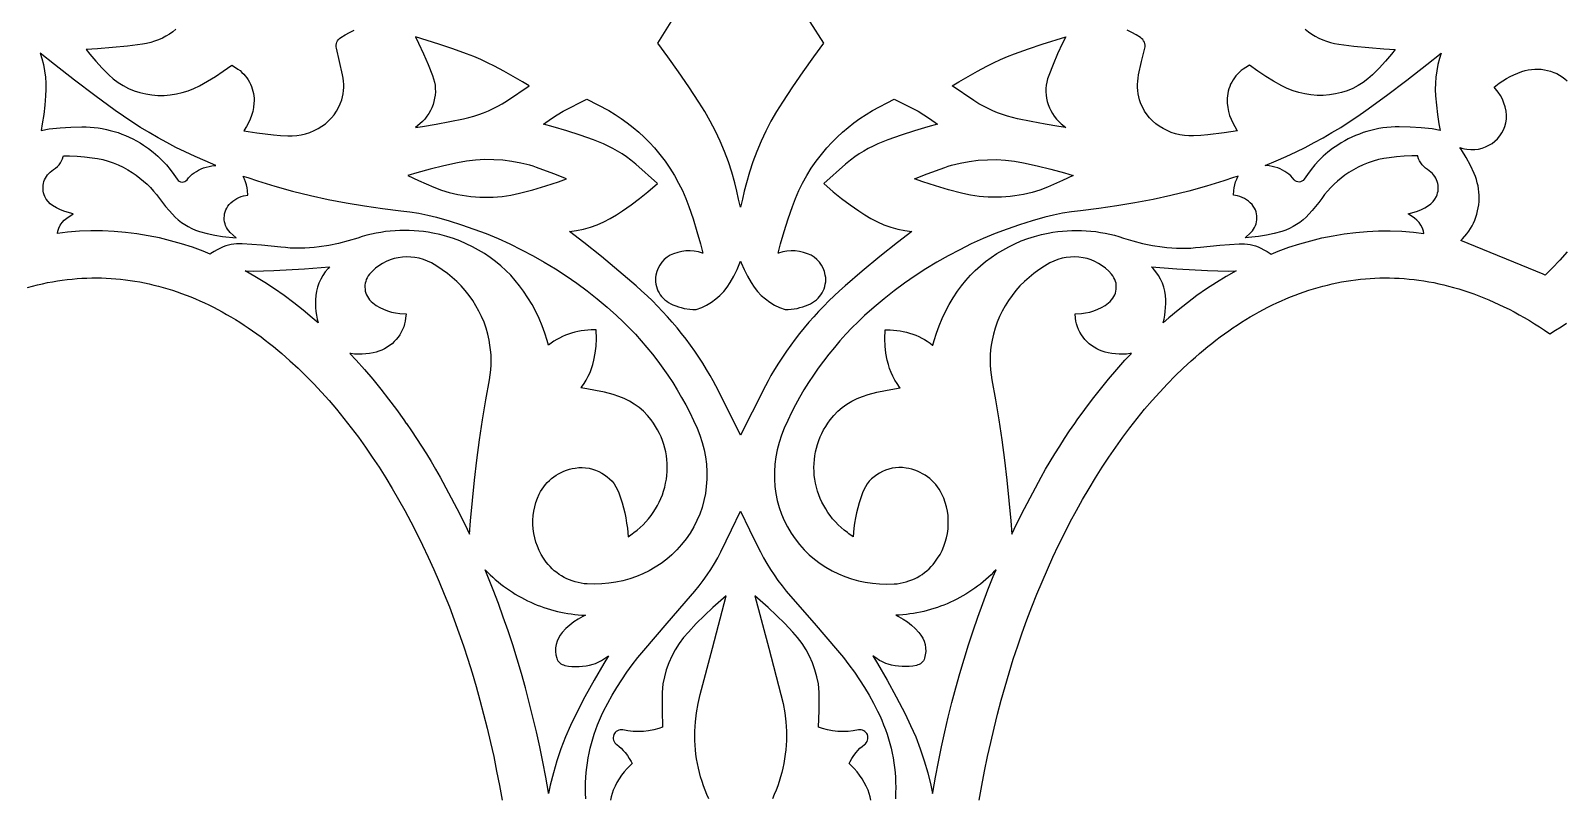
# Model space of a CAD drawing. Extents: x 3770 to 4770, y -395 to 1605.
# Drawn here: x 4194.3 to 4357.4, y 389.2 to 470.7 of the extents above; entities that cross this region are included whole.
import ezdxf

# ---------------------------------------------------------------- set-up
doc = ezdxf.new("R2010")
doc.units = 0
doc.layers.add('LAYER_1', color=18, linetype='CONTINUOUS')
doc.layers.add('LAYER_2', color=5, linetype='CONTINUOUS')

msp = doc.modelspace()

# ---------------------------------------------------------------- linework, layer by layer
at = {"layer": 'LAYER_1'}
for points in [[(4277.14, 471.58), (4278.59, 469.33), (4277.52, 467.87), (4276.4, 466.29), (4275.3, 464.69), (4274.22, 463.07), (4273.59, 462.06), (4273, 461.03), (4272.46, 459.98), (4271.95, 458.92), (4271.5, 457.83), (4271.08, 456.73), (4270.71, 455.61), (4270.39, 454.48), (4270.17, 453.62), (4269.98, 452.76), (4269.78, 451.89), (4269.78, 451.89), (4269.78, 451.89), (4269.57, 452.76), (4269.38, 453.62), (4269.17, 454.48), (4268.84, 455.61), (4268.48, 456.73), (4268.06, 457.83), (4267.6, 458.92), (4267.1, 459.98), (4266.55, 461.03), (4265.97, 462.06), (4265.34, 463.07), (4264.26, 464.69), (4263.16, 466.29), (4262.03, 467.87), (4260.97, 469.33), (4262.41, 471.58)], [(4209.77, 470.82), (4209.43, 470.55), (4209.08, 470.3), (4208.7, 470.08), (4208.32, 469.87), (4207.92, 469.7), (4207.5, 469.54), (4207.08, 469.41), (4206.64, 469.31), (4206.2, 469.23), (4204.61, 469.02), (4203.02, 468.86), (4201.43, 468.73), (4200.22, 468.66), (4200.6, 468.17), (4201.25, 467.41), (4201.92, 466.67), (4202.63, 465.96), (4203.11, 465.54), (4203.61, 465.15), (4204.15, 464.82), (4204.72, 464.52), (4205.31, 464.28), (4205.92, 464.08), (4206.55, 463.93), (4207.19, 463.83), (4207.85, 463.78), (4208.51, 463.78), (4209.16, 463.83), (4209.81, 463.93), (4210.44, 464.08), (4211.07, 464.27), (4211.67, 464.51), (4212.26, 464.8), (4213.13, 465.28), (4213.97, 465.79), (4214.79, 466.34), (4215.7, 466.99), (4216.09, 466.76), (4216.36, 466.58), (4216.58, 466.41), (4216.78, 466.23), (4216.97, 466.04), (4217.14, 465.85), (4217.3, 465.64), (4217.45, 465.42), (4217.58, 465.2), (4217.69, 464.97), (4217.8, 464.73), (4217.88, 464.49), (4217.95, 464.24), (4218.01, 463.99), (4218.05, 463.73), (4218.07, 463.47), (4218.07, 463.21), (4218.06, 462.94), (4218.01, 462.51), (4217.92, 462.08), (4217.8, 461.66), (4217.66, 461.25), (4217.48, 460.85), (4217.27, 460.46), (4217.03, 460.09), (4216.97, 460.01), (4218.37, 459.81), (4220.12, 459.6), (4220.88, 459.52), (4221.64, 459.48), (4222.13, 459.48), (4222.61, 459.52), (4223.09, 459.6), (4223.55, 459.71), (4224.01, 459.85), (4224.45, 460.04), (4224.87, 460.25), (4225.28, 460.5), (4225.65, 460.77), (4225.99, 461.07), (4226.3, 461.39), (4226.58, 461.73), (4226.83, 462.1), (4227.05, 462.48), (4227.23, 462.88), (4227.38, 463.3), (4227.46, 463.63), (4227.53, 463.96), (4227.57, 464.29), (4227.6, 464.62), (4227.6, 464.95), (4227.58, 465.29), (4227.54, 465.62), (4227.48, 465.95), (4227.16, 467.37), (4226.82, 468.8), (4226.79, 468.95), (4226.79, 469.12), (4226.82, 469.28), (4226.87, 469.43), (4226.94, 469.58), (4227.04, 469.71), (4227.15, 469.83), (4227.29, 469.93), (4227.75, 470.21), (4228.21, 470.47), (4228.69, 470.72)], [(4329.79, 470.82), (4330.13, 470.55), (4330.48, 470.3), (4330.85, 470.08), (4331.24, 469.87), (4331.64, 469.7), (4332.05, 469.54), (4332.48, 469.41), (4332.91, 469.31), (4333.36, 469.23), (4334.94, 469.02), (4336.53, 468.86), (4338.13, 468.73), (4339.34, 468.66), (4338.96, 468.17), (4338.31, 467.41), (4337.63, 466.67), (4336.93, 465.96), (4336.45, 465.54), (4335.94, 465.15), (4335.4, 464.82), (4334.84, 464.52), (4334.25, 464.28), (4333.64, 464.08), (4333.01, 463.93), (4332.36, 463.83), (4331.71, 463.78), (4331.05, 463.78), (4330.39, 463.83), (4329.75, 463.93), (4329.11, 464.08), (4328.49, 464.27), (4327.88, 464.51), (4327.29, 464.8), (4326.43, 465.28), (4325.59, 465.79), (4324.76, 466.34), (4323.85, 466.99), (4323.47, 466.76), (4323.19, 466.58), (4322.98, 466.41), (4322.78, 466.23), (4322.59, 466.04), (4322.42, 465.85), (4322.26, 465.64), (4322.11, 465.42), (4321.98, 465.2), (4321.86, 464.97), (4321.76, 464.73), (4321.67, 464.49), (4321.6, 464.24), (4321.55, 463.99), (4321.51, 463.73), (4321.49, 463.47), (4321.48, 463.21), (4321.5, 462.94), (4321.55, 462.51), (4321.63, 462.08), (4321.75, 461.66), (4321.9, 461.25), (4322.08, 460.85), (4322.29, 460.46), (4322.53, 460.09), (4322.59, 460.01), (4321.18, 459.81), (4319.44, 459.6), (4318.68, 459.52), (4317.91, 459.48), (4317.43, 459.48), (4316.95, 459.52), (4316.47, 459.6), (4316.01, 459.71), (4315.55, 459.85), (4315.11, 460.04), (4314.68, 460.25), (4314.27, 460.5), (4313.91, 460.77), (4313.57, 461.07), (4313.25, 461.39), (4312.97, 461.73), (4312.72, 462.1), (4312.51, 462.48), (4312.33, 462.88), (4312.18, 463.3), (4312.09, 463.63), (4312.03, 463.96), (4311.98, 464.29), (4311.96, 464.62), (4311.96, 464.95), (4311.98, 465.29), (4312.02, 465.62), (4312.08, 465.95), (4312.4, 467.37), (4312.74, 468.8), (4312.77, 468.95), (4312.77, 469.12), (4312.74, 469.28), (4312.69, 469.43), (4312.61, 469.58), (4312.52, 469.71), (4312.4, 469.83), (4312.27, 469.93), (4311.81, 470.21), (4311.34, 470.47), (4310.87, 470.72)], [(4357.63, 447.15), (4356.84, 446.28), (4356.02, 445.43), (4355.27, 444.69), (4355.06, 444.78), (4346.31, 448.35), (4346.49, 448.55), (4346.96, 449.07), (4347.17, 449.34), (4347.36, 449.62), (4347.53, 449.91), (4347.68, 450.21), (4347.81, 450.52), (4347.93, 450.84), (4348.03, 451.17), (4348.11, 451.5), (4348.18, 451.83), (4348.23, 452.16), (4348.26, 452.5), (4348.27, 452.83), (4348.26, 453.17), (4348.24, 453.5), (4348.2, 453.84), (4348.15, 454.17), (4348.07, 454.5), (4347.98, 454.83), (4347.87, 455.15), (4347.74, 455.47), (4347.34, 456.34), (4346.89, 457.19), (4346.39, 458.01), (4346.23, 458.25), (4346.44, 458.18), (4346.7, 458.1), (4346.96, 458.05), (4347.38, 458.02), (4347.8, 458.03), (4348.2, 458.08), (4348.59, 458.18), (4348.96, 458.31), (4349.31, 458.48), (4349.64, 458.68), (4349.95, 458.92), (4350.23, 459.18), (4350.47, 459.48), (4350.69, 459.79), (4350.87, 460.13), (4351.01, 460.49), (4351.11, 460.87), (4351.16, 461.27), (4351.17, 461.67), (4351.13, 462.11), (4351.04, 462.55), (4350.91, 462.97), (4350.75, 463.37), (4350.54, 463.76), (4350.29, 464.13), (4350.01, 464.48), (4349.85, 464.64), (4350.04, 464.8), (4350.4, 465.07), (4350.77, 465.32), (4351.16, 465.56), (4351.55, 465.78), (4351.96, 465.98), (4352.38, 466.15), (4352.81, 466.31), (4353.15, 466.41), (4353.49, 466.49), (4353.84, 466.54), (4354.18, 466.57), (4354.53, 466.57), (4354.87, 466.55), (4355.21, 466.5), (4355.55, 466.43), (4355.87, 466.34), (4356.19, 466.23), (4356.51, 466.09), (4356.81, 465.93), (4357.1, 465.75), (4357.37, 465.55), (4357.63, 465.33)], [(4253.33, 389.03), (4253.31, 389.64), (4253.3, 390.26), (4253.31, 390.78), (4253.33, 391.3), (4253.37, 391.83), (4253.42, 392.35), (4253.49, 392.86), (4253.58, 393.38), (4253.68, 393.89), (4253.79, 394.4), (4253.92, 394.91), (4254.06, 395.41), (4254.22, 395.91), (4254.39, 396.41), (4254.57, 396.9), (4254.77, 397.39), (4254.99, 397.87), (4255.22, 398.34), (4255.66, 399.2), (4256.13, 400.05), (4256.62, 400.87), (4257.14, 401.69), (4257.69, 402.49), (4258.26, 403.27), (4258.86, 404.04), (4259.48, 404.79), (4261.96, 407.68), (4264.47, 410.56), (4264.93, 411.1), (4265.38, 411.66), (4265.81, 412.23), (4266.22, 412.82), (4266.62, 413.41), (4266.99, 414.02), (4267.34, 414.63), (4267.68, 415.26), (4268.26, 416.43), (4268.82, 417.6), (4269.78, 419.58), (4269.78, 419.58), (4269.78, 419.58), (4270.73, 417.6), (4271.29, 416.43), (4271.88, 415.26), (4272.21, 414.63), (4272.57, 414.02), (4272.94, 413.41), (4273.33, 412.82), (4273.75, 412.23), (4274.18, 411.66), (4274.62, 411.1), (4275.09, 410.56), (4277.59, 407.68), (4280.08, 404.79), (4280.7, 404.04), (4281.29, 403.27), (4281.87, 402.49), (4282.41, 401.69), (4282.93, 400.87), (4283.43, 400.05), (4283.9, 399.2), (4284.34, 398.34), (4284.57, 397.87), (4284.78, 397.39), (4284.98, 396.9), (4285.17, 396.41), (4285.34, 395.91), (4285.5, 395.41), (4285.64, 394.91), (4285.77, 394.4), (4285.88, 393.89), (4285.98, 393.38), (4286.06, 392.86), (4286.13, 392.35), (4286.19, 391.83), (4286.23, 391.3), (4286.25, 390.78), (4286.26, 390.26), (4286.25, 389.64), (4286.23, 389.03)], [(4266.41, 389.03), (4266.2, 389.49), (4266.01, 389.95), (4265.84, 390.41), (4265.68, 390.88), (4265.53, 391.35), (4265.4, 391.83), (4265.29, 392.3), (4265.19, 392.79), (4265.1, 393.27), (4265.03, 393.76), (4264.98, 394.25), (4264.94, 394.74), (4264.92, 395.23), (4264.91, 395.73), (4264.92, 396.22), (4264.98, 397.2), (4265.09, 398.18), (4265.26, 399.15), (4265.48, 400.11), (4266.78, 405.04), (4268.26, 410.61), (4266.84, 409.36), (4265.94, 408.51), (4265.07, 407.65), (4264.23, 406.75), (4263.71, 406.16), (4263.25, 405.52), (4262.83, 404.87), (4262.46, 404.18), (4262.15, 403.47), (4261.88, 402.75), (4261.68, 402), (4261.52, 401.24), (4261.46, 400.79), (4261.44, 400.33), (4261.45, 398.4), (4261.48, 396.63), (4261.09, 396.5), (4260.55, 396.36), (4260, 396.26), (4259.45, 396.2), (4258.9, 396.18), (4258.35, 396.2), (4257.8, 396.25), (4257.25, 396.35), (4257.11, 396.36), (4256.97, 396.36), (4256.82, 396.32), (4256.69, 396.27), (4256.57, 396.19), (4256.46, 396.09), (4256.37, 395.98), (4256.3, 395.85), (4256.26, 395.7), (4256.24, 395.55), (4256.25, 395.4), (4256.28, 395.26), (4256.34, 395.12), (4256.42, 394.99), (4256.51, 394.88), (4256.62, 394.79), (4256.87, 394.6), (4257.1, 394.4), (4257.31, 394.18), (4257.51, 393.96), (4257.74, 393.64), (4257.95, 393.32), (4258.14, 392.99), (4258.25, 392.77), (4258.03, 392.57), (4257.71, 392.24), (4257.41, 391.9), (4257.13, 391.54), (4256.87, 391.16), (4256.64, 390.77), (4256.43, 390.37), (4256.24, 389.96), (4256.11, 389.61), (4256.01, 389.25), (4255.94, 388.89)], [(4283.61, 388.89), (4283.54, 389.25), (4283.44, 389.61), (4283.32, 389.96), (4283.13, 390.37), (4282.92, 390.77), (4282.68, 391.16), (4282.43, 391.54), (4282.15, 391.9), (4281.85, 392.24), (4281.53, 392.57), (4281.31, 392.77), (4281.41, 392.99), (4281.61, 393.32), (4281.82, 393.64), (4282.05, 393.96), (4282.25, 394.18), (4282.46, 394.4), (4282.68, 394.6), (4282.93, 394.79), (4283.04, 394.88), (4283.14, 394.99), (4283.22, 395.12), (4283.27, 395.26), (4283.31, 395.4), (4283.31, 395.55), (4283.3, 395.7), (4283.25, 395.85), (4283.19, 395.98), (4283.1, 396.09), (4282.99, 396.19), (4282.87, 396.27), (4282.73, 396.32), (4282.59, 396.36), (4282.44, 396.36), (4282.31, 396.35), (4281.75, 396.25), (4281.21, 396.2), (4280.66, 396.18), (4280.11, 396.2), (4279.55, 396.26), (4279.01, 396.36), (4278.47, 396.5), (4278.07, 396.63), (4278.11, 398.4), (4278.11, 400.33), (4278.09, 400.79), (4278.04, 401.24), (4277.88, 402), (4277.67, 402.75), (4277.41, 403.47), (4277.09, 404.18), (4276.73, 404.87), (4276.31, 405.52), (4275.84, 406.16), (4275.33, 406.75), (4274.48, 407.65), (4273.61, 408.51), (4272.71, 409.36), (4271.29, 410.61), (4272.78, 405.04), (4274.07, 400.11), (4274.3, 399.15), (4274.47, 398.18), (4274.58, 397.2), (4274.64, 396.22), (4274.65, 395.73), (4274.64, 395.23), (4274.62, 394.74), (4274.58, 394.25), (4274.52, 393.76), (4274.46, 393.27), (4274.37, 392.79), (4274.27, 392.3), (4274.16, 391.83), (4274.03, 391.35), (4273.88, 390.88), (4273.72, 390.41), (4273.54, 389.95), (4273.35, 389.49), (4273.15, 389.03)]]:
    msp.add_lwpolyline(points, dxfattribs=at)
for points in [[(4237.09, 462.8), (4236.96, 462.47), (4236.81, 462.16), (4236.64, 461.85), (4236.44, 461.56), (4236.22, 461.27), (4235.97, 461.01), (4235.7, 460.76), (4235.23, 460.38), (4235.96, 460.48), (4237.43, 460.72), (4238.89, 460.99), (4240.34, 461.3), (4240.89, 461.43), (4241.42, 461.58), (4241.94, 461.75), (4242.46, 461.94), (4242.97, 462.15), (4243.47, 462.38), (4243.96, 462.63), (4244.44, 462.89), (4245.01, 463.25), (4247.3, 464.79), (4246.59, 465.22), (4245.61, 465.8), (4244.62, 466.35), (4243.61, 466.89), (4242.89, 467.24), (4242.16, 467.58), (4241.41, 467.9), (4240.66, 468.19), (4239.2, 468.72), (4237.72, 469.21), (4235.21, 470.02), (4235.56, 469.33), (4236.08, 468.2), (4236.58, 467.05), (4237.04, 465.89), (4237.15, 465.55), (4237.24, 465.2), (4237.3, 464.85), (4237.33, 464.51), (4237.34, 464.16), (4237.31, 463.81), (4237.26, 463.47), (4237.19, 463.13)], [(4302.47, 462.8), (4302.59, 462.47), (4302.74, 462.16), (4302.92, 461.85), (4303.12, 461.56), (4303.34, 461.27), (4303.59, 461.01), (4303.86, 460.76), (4304.33, 460.38), (4303.6, 460.48), (4302.13, 460.72), (4300.67, 460.99), (4299.21, 461.3), (4298.67, 461.43), (4298.14, 461.58), (4297.61, 461.75), (4297.09, 461.94), (4296.58, 462.15), (4296.08, 462.38), (4295.59, 462.63), (4295.11, 462.89), (4294.55, 463.25), (4292.26, 464.79), (4292.97, 465.22), (4293.95, 465.8), (4294.94, 466.35), (4295.95, 466.89), (4296.67, 467.24), (4297.4, 467.58), (4298.14, 467.9), (4298.9, 468.19), (4300.36, 468.72), (4301.83, 469.21), (4304.34, 470.02), (4304, 469.33), (4303.47, 468.2), (4302.98, 467.05), (4302.52, 465.89), (4302.4, 465.55), (4302.32, 465.2), (4302.26, 464.85), (4302.23, 464.51), (4302.22, 464.16), (4302.24, 463.81), (4302.29, 463.47), (4302.37, 463.13)], [(4196.86, 467.05), (4195.33, 468.27), (4195.51, 467.69), (4195.68, 467.05), (4195.8, 466.39), (4195.89, 465.73), (4195.94, 465.07), (4195.94, 464.4), (4195.91, 463.74), (4195.82, 462.74), (4195.71, 461.75), (4195.56, 460.76), (4195.43, 460.06), (4196.3, 460.21), (4197.45, 460.34), (4198.61, 460.42), (4199.78, 460.45), (4200.21, 460.44), (4200.65, 460.42), (4201.08, 460.38), (4201.51, 460.32), (4201.94, 460.25), (4202.37, 460.17), (4202.79, 460.06), (4203.2, 459.95), (4203.61, 459.82), (4204.02, 459.67), (4204.42, 459.51), (4204.81, 459.34), (4205.2, 459.15), (4205.58, 458.95), (4205.95, 458.73), (4206.32, 458.5), (4206.85, 458.13), (4207.36, 457.73), (4207.85, 457.31), (4208.31, 456.86), (4208.75, 456.39), (4209.16, 455.9), (4209.54, 455.39), (4209.89, 454.87), (4210, 454.74), (4210.12, 454.65), (4210.26, 454.59), (4210.41, 454.57), (4210.56, 454.58), (4210.7, 454.62), (4210.83, 454.7), (4210.95, 454.82), (4211.11, 455.02), (4211.3, 455.22), (4211.5, 455.4), (4211.72, 455.56), (4211.94, 455.71), (4212.18, 455.85), (4212.43, 455.97), (4212.69, 456.07), (4212.98, 456.16), (4213.28, 456.23), (4213.59, 456.29), (4213.89, 456.32), (4214.01, 456.33), (4212.87, 456.82), (4211.81, 457.29), (4210.75, 457.79), (4209.77, 458.26), (4208.81, 458.76), (4207.86, 459.28), (4206.92, 459.82), (4206, 460.38), (4205.09, 460.96), (4204.19, 461.56), (4203.31, 462.18), (4201.14, 463.77), (4198.99, 465.39)], [(4342.7, 467.05), (4344.23, 468.27), (4344.04, 467.69), (4343.88, 467.05), (4343.76, 466.39), (4343.67, 465.73), (4343.62, 465.07), (4343.61, 464.4), (4343.64, 463.74), (4343.73, 462.74), (4343.85, 461.75), (4344, 460.76), (4344.12, 460.06), (4343.26, 460.21), (4342.11, 460.34), (4340.94, 460.42), (4339.78, 460.45), (4339.34, 460.44), (4338.91, 460.42), (4338.47, 460.38), (4338.04, 460.32), (4337.61, 460.25), (4337.19, 460.17), (4336.77, 460.06), (4336.35, 459.95), (4335.94, 459.82), (4335.54, 459.67), (4335.14, 459.51), (4334.74, 459.34), (4334.36, 459.15), (4333.98, 458.95), (4333.6, 458.73), (4333.24, 458.5), (4332.7, 458.13), (4332.19, 457.73), (4331.71, 457.31), (4331.24, 456.86), (4330.81, 456.39), (4330.4, 455.9), (4330.01, 455.39), (4329.67, 454.87), (4329.56, 454.74), (4329.44, 454.65), (4329.3, 454.59), (4329.15, 454.57), (4329, 454.58), (4328.86, 454.62), (4328.73, 454.7), (4328.61, 454.82), (4328.44, 455.02), (4328.26, 455.22), (4328.06, 455.4), (4327.84, 455.56), (4327.61, 455.71), (4327.38, 455.85), (4327.13, 455.97), (4326.87, 456.07), (4326.57, 456.16), (4326.27, 456.23), (4325.97, 456.29), (4325.67, 456.32), (4325.54, 456.33), (4326.68, 456.82), (4327.75, 457.29), (4328.81, 457.79), (4329.78, 458.26), (4330.75, 458.76), (4331.7, 459.28), (4332.63, 459.82), (4333.56, 460.38), (4334.47, 460.96), (4335.36, 461.56), (4336.24, 462.18), (4338.42, 463.77), (4340.57, 465.39)], [(4269.78, 427.66), (4269.78, 427.66), (4268.56, 430.11), (4267.14, 432.92), (4266.86, 433.46), (4266.56, 434), (4266.17, 434.66), (4265.76, 435.32), (4265.33, 435.97), (4264.9, 436.61), (4264.45, 437.24), (4263.99, 437.86), (4263.51, 438.47), (4263.02, 439.07), (4262.52, 439.67), (4262.01, 440.25), (4261.49, 440.83), (4260.95, 441.39), (4260.4, 441.94), (4259.84, 442.49), (4259.26, 443.02), (4258.68, 443.54), (4256.85, 445.11), (4255, 446.65), (4253.11, 448.15), (4251.59, 449.31), (4252.32, 449.42), (4253.08, 449.58), (4253.82, 449.79), (4254.54, 450.04), (4255.25, 450.34), (4255.93, 450.69), (4256.59, 451.08), (4257.21, 451.51), (4258.14, 452.15), (4259.04, 452.84), (4259.93, 453.54), (4260.95, 454.43), (4258.63, 456.48), (4258.1, 456.91), (4257.64, 457.24), (4257.18, 457.56), (4256.7, 457.85), (4256.21, 458.13), (4255.71, 458.39), (4255.19, 458.63), (4254.67, 458.86), (4254.14, 459.06), (4252.73, 459.55), (4251.31, 460), (4249.87, 460.43), (4248.84, 460.71), (4249.69, 461.31), (4250.29, 461.72), (4250.91, 462.1), (4253.44, 463.39), (4255.77, 462.17), (4256.44, 461.76), (4257.1, 461.32), (4257.73, 460.86), (4258.35, 460.38), (4258.95, 459.87), (4259.53, 459.33), (4260.08, 458.78), (4260.61, 458.2), (4261.2, 457.5), (4261.75, 456.78), (4262.27, 456.03), (4262.75, 455.26), (4263.19, 454.47), (4263.59, 453.66), (4263.95, 452.83), (4264.27, 451.98), (4264.72, 450.66), (4265.14, 449.33), (4265.52, 447.99), (4265.78, 447.02), (4265.74, 447.03), (4265.3, 447.16), (4264.86, 447.23), (4264.42, 447.27), (4263.97, 447.26), (4263.53, 447.2), (4263.09, 447.1), (4262.66, 446.95), (4262.3, 446.79), (4261.97, 446.58), (4261.67, 446.33), (4261.41, 446.06), (4261.19, 445.75), (4261, 445.42), (4260.86, 445.06), (4260.77, 444.69), (4260.74, 444.44), (4260.73, 444.19), (4260.74, 443.95), (4260.77, 443.71), (4260.83, 443.47), (4260.9, 443.24), (4260.99, 443.02), (4261.11, 442.8), (4261.24, 442.6), (4261.38, 442.4), (4261.55, 442.22), (4261.73, 442.05), (4261.92, 441.9), (4262.13, 441.76), (4262.36, 441.63), (4262.59, 441.53), (4262.88, 441.41), (4263.17, 441.31), (4263.47, 441.23), (4263.78, 441.15), (4264.39, 441.06), (4264.71, 441.03), (4265.06, 441.02), (4265.64, 441.25), (4266.17, 441.5), (4266.68, 441.8), (4267.15, 442.15), (4267.58, 442.53), (4267.98, 442.95), (4268.34, 443.4), (4268.66, 443.88), (4269.05, 444.56), (4269.4, 445.27), (4269.71, 445.99), (4269.78, 446.18), (4269.78, 446.18), (4269.78, 446.18), (4269.85, 445.99), (4270.16, 445.27), (4270.5, 444.56), (4270.9, 443.88), (4271.21, 443.4), (4271.57, 442.95), (4271.97, 442.53), (4272.41, 442.15), (4272.88, 441.8), (4273.38, 441.5), (4273.92, 441.25), (4274.5, 441.02), (4274.85, 441.03), (4275.16, 441.06), (4275.78, 441.15), (4276.08, 441.23), (4276.38, 441.31), (4276.68, 441.41), (4276.97, 441.53), (4277.2, 441.63), (4277.42, 441.76), (4277.63, 441.9), (4277.83, 442.05), (4278.01, 442.22), (4278.17, 442.4), (4278.32, 442.6), (4278.45, 442.8), (4278.56, 443.02), (4278.66, 443.24), (4278.73, 443.47), (4278.78, 443.71), (4278.82, 443.95), (4278.83, 444.19), (4278.82, 444.44), (4278.78, 444.69), (4278.69, 445.06), (4278.55, 445.42), (4278.37, 445.75), (4278.15, 446.06), (4277.88, 446.33), (4277.59, 446.58), (4277.26, 446.79), (4276.9, 446.95), (4276.47, 447.1), (4276.03, 447.2), (4275.59, 447.26), (4275.14, 447.27), (4274.69, 447.23), (4274.25, 447.16), (4273.82, 447.03), (4273.78, 447.02), (4274.03, 447.99), (4274.42, 449.33), (4274.84, 450.66), (4275.28, 451.98), (4275.6, 452.83), (4275.97, 453.66), (4276.37, 454.47), (4276.81, 455.26), (4277.29, 456.03), (4277.8, 456.78), (4278.36, 457.5), (4278.95, 458.2), (4279.48, 458.78), (4280.03, 459.33), (4280.61, 459.87), (4281.21, 460.38), (4281.82, 460.86), (4282.46, 461.32), (4283.12, 461.76), (4283.79, 462.17), (4286.11, 463.39), (4288.64, 462.1), (4289.26, 461.72), (4289.86, 461.31), (4290.71, 460.71), (4289.68, 460.43), (4288.25, 460), (4286.83, 459.55), (4285.42, 459.06), (4284.89, 458.86), (4284.36, 458.63), (4283.85, 458.39), (4283.35, 458.13), (4282.86, 457.85), (4282.38, 457.56), (4281.91, 457.24), (4281.46, 456.91), (4280.93, 456.48), (4278.61, 454.43), (4279.63, 453.54), (4280.51, 452.84), (4281.42, 452.15), (4282.35, 451.51), (4282.97, 451.08), (4283.63, 450.69), (4284.31, 450.34), (4285.01, 450.04), (4285.74, 449.79), (4286.48, 449.58), (4287.23, 449.42), (4287.96, 449.31), (4286.44, 448.15), (4284.56, 446.65), (4282.7, 445.11), (4280.88, 443.54), (4280.29, 443.02), (4279.72, 442.49), (4279.16, 441.94), (4278.61, 441.39), (4278.07, 440.83), (4277.55, 440.25), (4277.03, 439.67), (4276.53, 439.07), (4276.04, 438.47), (4275.57, 437.86), (4275.11, 437.24), (4274.66, 436.61), (4274.22, 435.97), (4273.8, 435.32), (4273.39, 434.66), (4273, 434), (4272.7, 433.46), (4272.41, 432.92), (4271, 430.11), (4269.78, 427.66)], [(4213.39, 446.92), (4212.65, 447.22), (4211.51, 447.64), (4210.36, 448.01), (4209.19, 448.34), (4208.01, 448.63), (4206.82, 448.87), (4205.62, 449.07), (4204.41, 449.22), (4203.19, 449.32), (4201.96, 449.38), (4200.73, 449.38), (4199.5, 449.34), (4198.25, 449.24), (4197.16, 449.11), (4197.21, 449.35), (4197.32, 449.67), (4197.47, 449.98), (4197.66, 450.26), (4197.89, 450.52), (4198.16, 450.75), (4198.83, 451.2), (4197.94, 451.44), (4197.49, 451.61), (4197.07, 451.82), (4196.66, 452.07), (4196.41, 452.27), (4196.18, 452.49), (4195.99, 452.75), (4195.84, 453.03), (4195.76, 453.22), (4195.7, 453.42), (4195.66, 453.62), (4195.64, 453.83), (4195.64, 454.03), (4195.65, 454.23), (4195.69, 454.42), (4195.74, 454.62), (4195.81, 454.81), (4195.9, 454.99), (4196, 455.16), (4196.12, 455.33), (4196.26, 455.49), (4196.41, 455.63), (4196.58, 455.77), (4196.77, 455.9), (4196.98, 456.04), (4197.18, 456.21), (4197.35, 456.39), (4197.5, 456.6), (4197.62, 456.82), (4197.72, 457.05), (4197.79, 457.3), (4197.8, 457.36), (4198.44, 457.36), (4199.25, 457.32), (4200.05, 457.26), (4200.86, 457.16), (4201.43, 457.07), (4201.99, 456.95), (4202.55, 456.79), (4203.09, 456.61), (4203.62, 456.4), (4204.14, 456.15), (4204.64, 455.88), (4205.13, 455.58), (4205.54, 455.3), (4205.94, 454.99), (4206.33, 454.67), (4206.7, 454.34), (4207.05, 453.99), (4207.39, 453.62), (4207.71, 453.24), (4208.01, 452.84), (4208.33, 452.41), (4208.67, 451.98), (4209.03, 451.56), (4209.39, 451.15), (4209.69, 450.84), (4210.01, 450.56), (4210.35, 450.29), (4210.7, 450.05), (4211.07, 449.84), (4211.45, 449.64), (4211.85, 449.47), (4212.26, 449.32), (4213.07, 449.09), (4213.9, 448.91), (4214.73, 448.77), (4216.17, 448.63), (4215.54, 449.2), (4215.39, 449.37), (4215.26, 449.55), (4215.15, 449.74), (4215.05, 449.94), (4214.98, 450.14), (4214.93, 450.35), (4214.9, 450.56), (4214.89, 450.77), (4214.91, 450.99), (4214.94, 451.2), (4214.99, 451.41), (4215.07, 451.61), (4215.17, 451.81), (4215.29, 452), (4215.43, 452.19), (4215.61, 452.37), (4215.8, 452.54), (4216.01, 452.69), (4216.23, 452.82), (4216.46, 452.94), (4216.7, 453.03), (4216.95, 453.1), (4217.4, 453.18), (4217.37, 453.66), (4217.32, 453.97), (4217.26, 454.27), (4217.17, 454.58), (4217.06, 454.87), (4216.92, 455.15), (4216.89, 455.21), (4217.39, 455.04), (4218.42, 454.71), (4220.28, 454.14), (4222.16, 453.62), (4224.05, 453.15), (4225.95, 452.73), (4227.86, 452.35), (4229.79, 452.03), (4231.72, 451.75), (4233.66, 451.52), (4234.62, 451.4), (4235.57, 451.25), (4236.52, 451.06), (4237.45, 450.83), (4238.8, 450.45), (4240.12, 450.04), (4241.44, 449.58), (4242.73, 449.09), (4244.01, 448.56), (4245.26, 447.99), (4246.5, 447.38), (4247.72, 446.74), (4248.91, 446.07), (4250.09, 445.36), (4251.24, 444.61), (4252.36, 443.83), (4253.46, 443.02), (4254.54, 442.17), (4255.58, 441.29), (4256.6, 440.38), (4257.28, 439.73), (4257.95, 439.07), (4258.59, 438.4), (4259.22, 437.7), (4259.82, 437), (4260.41, 436.28), (4260.98, 435.55), (4261.52, 434.8), (4262.05, 434.04), (4262.56, 433.27), (4263.04, 432.49), (4263.51, 431.69), (4263.95, 430.88), (4264.37, 430.07), (4264.78, 429.24), (4265.15, 428.4), (4265.45, 427.66), (4265.7, 426.9), (4265.89, 426.13), (4266.04, 425.36), (4266.14, 424.58), (4266.19, 423.79), (4266.18, 423), (4266.13, 422.21), (4266.03, 421.46), (4265.88, 420.72), (4265.68, 420), (4265.43, 419.29), (4265.14, 418.6), (4264.8, 417.92), (4264.41, 417.27), (4263.98, 416.64), (4263.51, 416.05), (4263.01, 415.5), (4262.48, 414.97), (4261.92, 414.49), (4261.32, 414.04), (4260.7, 413.64), (4260.06, 413.27), (4259.39, 412.94), (4258.7, 412.65), (4257.99, 412.4), (4257.27, 412.2), (4256.53, 412.04), (4255.78, 411.93), (4255.02, 411.86), (4254.25, 411.84), (4253.47, 411.86), (4253.15, 411.89), (4252.83, 411.94), (4252.51, 412), (4252.2, 412.08), (4251.89, 412.18), (4251.59, 412.29), (4251.3, 412.42), (4251.02, 412.56), (4250.75, 412.71), (4250.48, 412.88), (4250.23, 413.07), (4249.98, 413.26), (4249.75, 413.48), (4249.53, 413.7), (4249.32, 413.93), (4249.12, 414.18), (4248.84, 414.59), (4248.59, 415), (4248.37, 415.43), (4248.18, 415.87), (4248.02, 416.32), (4247.9, 416.78), (4247.8, 417.24), (4247.74, 417.71), (4247.71, 418.18), (4247.71, 418.65), (4247.74, 419.12), (4247.8, 419.59), (4247.9, 420.05), (4248.03, 420.52), (4248.19, 420.97), (4248.38, 421.42), (4248.52, 421.69), (4248.68, 421.95), (4248.85, 422.2), (4249.03, 422.44), (4249.23, 422.66), (4249.45, 422.87), (4249.68, 423.07), (4249.92, 423.26), (4250.17, 423.43), (4250.43, 423.58), (4250.71, 423.72), (4250.99, 423.85), (4251.28, 423.96), (4251.58, 424.05), (4251.88, 424.12), (4252.2, 424.18), (4252.57, 424.22), (4252.95, 424.22), (4253.31, 424.2), (4253.68, 424.15), (4254.03, 424.06), (4254.37, 423.95), (4254.7, 423.82), (4255.02, 423.65), (4255.32, 423.47), (4255.6, 423.25), (4255.86, 423.02), (4256.11, 422.77), (4256.33, 422.49), (4256.52, 422.19), (4256.69, 421.88), (4256.83, 421.55), (4257.02, 421.02), (4257.18, 420.49), (4257.33, 419.96), (4257.46, 419.42), (4257.57, 418.88), (4257.66, 418.33), (4257.74, 417.78), (4257.82, 416.88), (4258.27, 417.2), (4258.43, 417.32), (4258.77, 417.59), (4259.1, 417.87), (4259.41, 418.16), (4259.71, 418.47), (4259.99, 418.79), (4260.26, 419.13), (4260.5, 419.47), (4260.73, 419.83), (4260.94, 420.19), (4261.14, 420.57), (4261.31, 420.95), (4261.47, 421.34), (4261.6, 421.74), (4261.72, 422.15), (4261.81, 422.56), (4261.89, 422.98), (4261.94, 423.4), (4261.97, 423.82), (4261.98, 424.24), (4261.97, 424.65), (4261.94, 425.07), (4261.89, 425.48), (4261.82, 425.89), (4261.72, 426.29), (4261.61, 426.69), (4261.47, 427.09), (4261.32, 427.48), (4261.15, 427.86), (4260.95, 428.23), (4260.74, 428.6), (4260.51, 428.95), (4260.26, 429.3), (4259.87, 429.77), (4259.44, 430.21), (4258.98, 430.61), (4258.48, 430.97), (4257.96, 431.29), (4257.4, 431.57), (4256.83, 431.8), (4256.23, 431.99), (4255.3, 432.23), (4254.36, 432.43), (4253.42, 432.6), (4252.81, 432.69), (4252.88, 432.78), (4253.14, 433.15), (4253.38, 433.53), (4253.59, 433.93), (4253.78, 434.34), (4253.94, 434.76), (4254.08, 435.19), (4254.19, 435.63), (4254.33, 436.38), (4254.42, 437.14), (4254.45, 437.9), (4254.42, 438.86), (4253.88, 438.85), (4253.53, 438.84), (4253.18, 438.8), (4252.83, 438.76), (4252.49, 438.69), (4252.15, 438.61), (4251.81, 438.52), (4251.48, 438.41), (4251.16, 438.29), (4250.84, 438.15), (4250.53, 437.99), (4250.23, 437.83), (4249.93, 437.65), (4249.65, 437.45), (4249.37, 437.25), (4249.35, 437.23), (4249.22, 437.72), (4248.97, 438.51), (4248.68, 439.29), (4248.36, 440.06), (4248, 440.81), (4247.61, 441.55), (4247.18, 442.26), (4246.72, 442.97), (4246.29, 443.55), (4245.83, 444.12), (4245.35, 444.66), (4244.84, 445.18), (4244.3, 445.67), (4243.74, 446.13), (4243.16, 446.57), (4242.55, 446.97), (4241.93, 447.35), (4241.28, 447.7), (4240.62, 448.02), (4239.94, 448.31), (4239.25, 448.57), (4238.54, 448.8), (4237.82, 448.99), (4237.08, 449.15), (4236.58, 449.23), (4236.08, 449.31), (4235.57, 449.36), (4235.07, 449.4), (4234.56, 449.42), (4234.06, 449.43), (4233.55, 449.42), (4233.05, 449.39), (4232.54, 449.35), (4232.04, 449.3), (4231.54, 449.22), (4231.04, 449.13), (4230.55, 449.03), (4230.06, 448.91), (4229.57, 448.77), (4229.09, 448.62), (4228.08, 448.31), (4227.05, 448.05), (4226.02, 447.84), (4224.97, 447.68), (4224.47, 447.62), (4223.96, 447.58), (4223.45, 447.55), (4222.94, 447.54), (4222.43, 447.54), (4221.92, 447.56), (4221.42, 447.6), (4220.91, 447.65), (4218.86, 447.85), (4216.8, 448.01), (4216.51, 448.01), (4216.21, 448), (4215.92, 447.98), (4215.63, 447.93), (4215.34, 447.86), (4215.06, 447.78), (4214.78, 447.68), (4214.51, 447.56), (4214.16, 447.38), (4213.82, 447.19), (4213.49, 446.99)], [(4235.36, 455.56), (4234.42, 455.27), (4235.56, 454.73), (4237.18, 454.02), (4237.98, 453.72), (4238.79, 453.47), (4239.25, 453.35), (4239.71, 453.25), (4240.18, 453.16), (4240.65, 453.09), (4241.12, 453.03), (4241.59, 452.99), (4242.06, 452.96), (4242.53, 452.95), (4243.01, 452.95), (4243.48, 452.96), (4243.95, 453), (4244.42, 453.04), (4244.89, 453.1), (4245.36, 453.18), (4245.83, 453.27), (4246.29, 453.38), (4247.68, 453.75), (4249.06, 454.16), (4250.43, 454.61), (4251.28, 454.92), (4249.93, 455.44), (4248.08, 456.13), (4247.73, 456.26), (4247.37, 456.36), (4246.42, 456.59), (4245.47, 456.76), (4244.51, 456.88), (4243.55, 456.94), (4242.58, 456.95), (4241.62, 456.9), (4240.66, 456.79), (4239.7, 456.62), (4238.24, 456.31), (4236.8, 455.95)], [(4342.39, 449.11), (4342.34, 449.35), (4342.24, 449.67), (4342.08, 449.98), (4341.89, 450.26), (4341.66, 450.52), (4341.4, 450.75), (4340.72, 451.2), (4341.62, 451.44), (4342.06, 451.61), (4342.49, 451.82), (4342.89, 452.07), (4343.15, 452.27), (4343.37, 452.49), (4343.56, 452.75), (4343.72, 453.03), (4343.8, 453.22), (4343.86, 453.42), (4343.9, 453.62), (4343.92, 453.83), (4343.92, 454.03), (4343.9, 454.23), (4343.87, 454.42), (4343.81, 454.62), (4343.74, 454.81), (4343.66, 454.99), (4343.55, 455.16), (4343.43, 455.33), (4343.3, 455.49), (4343.14, 455.63), (4342.97, 455.77), (4342.78, 455.9), (4342.57, 456.04), (4342.38, 456.21), (4342.21, 456.39), (4342.06, 456.6), (4341.93, 456.82), (4341.84, 457.05), (4341.77, 457.3), (4341.76, 457.36), (4341.12, 457.36), (4340.31, 457.32), (4339.5, 457.26), (4338.7, 457.16), (4338.13, 457.07), (4337.56, 456.95), (4337.01, 456.79), (4336.47, 456.61), (4335.94, 456.4), (4335.42, 456.15), (4334.91, 455.88), (4334.43, 455.58), (4334.01, 455.3), (4333.61, 454.99), (4333.23, 454.67), (4332.86, 454.34), (4332.5, 453.99), (4332.17, 453.62), (4331.85, 453.24), (4331.55, 452.84), (4331.22, 452.41), (4330.88, 451.98), (4330.53, 451.56), (4330.16, 451.15), (4329.87, 450.84), (4329.55, 450.56), (4329.21, 450.29), (4328.86, 450.05), (4328.49, 449.84), (4328.1, 449.64), (4327.71, 449.47), (4327.3, 449.32), (4326.49, 449.09), (4325.66, 448.91), (4324.83, 448.77), (4323.39, 448.63), (4324.01, 449.2), (4324.17, 449.37), (4324.3, 449.55), (4324.41, 449.74), (4324.5, 449.94), (4324.57, 450.14), (4324.62, 450.35), (4324.65, 450.56), (4324.66, 450.77), (4324.65, 450.99), (4324.62, 451.2), (4324.56, 451.41), (4324.49, 451.61), (4324.39, 451.81), (4324.27, 452), (4324.13, 452.19), (4323.95, 452.37), (4323.76, 452.54), (4323.55, 452.69), (4323.33, 452.82), (4323.1, 452.94), (4322.85, 453.03), (4322.6, 453.1), (4322.16, 453.18), (4322.19, 453.66), (4322.23, 453.97), (4322.3, 454.27), (4322.39, 454.58), (4322.5, 454.87), (4322.63, 455.15), (4322.67, 455.21), (4322.16, 455.04), (4321.14, 454.71), (4319.28, 454.14), (4317.4, 453.62), (4315.51, 453.15), (4313.61, 452.73), (4311.69, 452.35), (4309.77, 452.03), (4307.84, 451.75), (4305.9, 451.52), (4304.94, 451.4), (4303.98, 451.25), (4303.04, 451.06), (4302.1, 450.83), (4300.76, 450.45), (4299.43, 450.04), (4298.12, 449.58), (4296.83, 449.09), (4295.55, 448.56), (4294.29, 447.99), (4293.06, 447.38), (4291.84, 446.74), (4290.64, 446.07), (4289.47, 445.36), (4288.32, 444.61), (4287.2, 443.83), (4286.1, 443.02), (4285.02, 442.17), (4283.97, 441.29), (4282.95, 440.38), (4282.27, 439.73), (4281.61, 439.07), (4280.97, 438.4), (4280.34, 437.7), (4279.74, 437), (4279.15, 436.28), (4278.58, 435.55), (4278.03, 434.8), (4277.51, 434.04), (4277, 433.27), (4276.51, 432.49), (4276.05, 431.69), (4275.6, 430.88), (4275.18, 430.07), (4274.78, 429.24), (4274.4, 428.4), (4274.11, 427.66), (4273.86, 426.9), (4273.66, 426.13), (4273.52, 425.36), (4273.42, 424.58), (4273.37, 423.79), (4273.37, 423), (4273.43, 422.21), (4273.53, 421.46), (4273.68, 420.72), (4273.88, 420), (4274.12, 419.29), (4274.42, 418.6), (4274.76, 417.92), (4275.15, 417.27), (4275.58, 416.64), (4276.04, 416.05), (4276.54, 415.5), (4277.07, 414.97), (4277.64, 414.49), (4278.23, 414.04), (4278.85, 413.64), (4279.5, 413.27), (4280.17, 412.94), (4280.86, 412.65), (4281.57, 412.4), (4282.29, 412.2), (4283.03, 412.04), (4283.78, 411.93), (4284.54, 411.86), (4285.31, 411.84), (4286.09, 411.86), (4286.41, 411.89), (4286.73, 411.94), (4287.05, 412), (4287.36, 412.08), (4287.66, 412.18), (4287.96, 412.29), (4288.25, 412.42), (4288.54, 412.56), (4288.81, 412.71), (4289.07, 412.88), (4289.33, 413.07), (4289.57, 413.26), (4289.81, 413.48), (4290.03, 413.7), (4290.24, 413.93), (4290.43, 414.18), (4290.72, 414.59), (4290.97, 415), (4291.19, 415.43), (4291.37, 415.87), (4291.53, 416.32), (4291.66, 416.78), (4291.75, 417.24), (4291.82, 417.71), (4291.85, 418.18), (4291.85, 418.65), (4291.82, 419.12), (4291.76, 419.59), (4291.66, 420.05), (4291.53, 420.52), (4291.37, 420.97), (4291.18, 421.42), (4291.04, 421.69), (4290.88, 421.95), (4290.71, 422.2), (4290.52, 422.44), (4290.32, 422.66), (4290.11, 422.87), (4289.88, 423.07), (4289.64, 423.26), (4289.39, 423.43), (4289.12, 423.58), (4288.85, 423.72), (4288.57, 423.85), (4288.28, 423.96), (4287.98, 424.05), (4287.67, 424.12), (4287.36, 424.18), (4286.98, 424.22), (4286.61, 424.22), (4286.24, 424.2), (4285.88, 424.15), (4285.53, 424.06), (4285.19, 423.95), (4284.86, 423.82), (4284.54, 423.65), (4284.24, 423.47), (4283.96, 423.25), (4283.69, 423.02), (4283.45, 422.77), (4283.23, 422.49), (4283.04, 422.19), (4282.87, 421.88), (4282.72, 421.55), (4282.54, 421.02), (4282.37, 420.49), (4282.22, 419.96), (4282.09, 419.42), (4281.98, 418.88), (4281.89, 418.33), (4281.82, 417.78), (4281.73, 416.88), (4281.29, 417.2), (4281.13, 417.32), (4280.79, 417.59), (4280.46, 417.87), (4280.14, 418.16), (4279.85, 418.47), (4279.56, 418.79), (4279.3, 419.13), (4279.05, 419.47), (4278.82, 419.83), (4278.61, 420.19), (4278.42, 420.57), (4278.24, 420.95), (4278.09, 421.34), (4277.95, 421.74), (4277.84, 422.15), (4277.74, 422.56), (4277.67, 422.98), (4277.61, 423.4), (4277.58, 423.82), (4277.57, 424.24), (4277.58, 424.65), (4277.62, 425.07), (4277.67, 425.48), (4277.74, 425.89), (4277.84, 426.29), (4277.95, 426.69), (4278.08, 427.09), (4278.24, 427.48), (4278.41, 427.86), (4278.6, 428.23), (4278.82, 428.6), (4279.05, 428.95), (4279.3, 429.3), (4279.69, 429.77), (4280.12, 430.21), (4280.58, 430.61), (4281.08, 430.97), (4281.6, 431.29), (4282.15, 431.57), (4282.73, 431.8), (4283.32, 431.99), (4284.25, 432.23), (4285.19, 432.43), (4286.14, 432.6), (4286.74, 432.69), (4286.68, 432.78), (4286.42, 433.15), (4286.18, 433.53), (4285.97, 433.93), (4285.78, 434.34), (4285.61, 434.76), (4285.48, 435.19), (4285.36, 435.63), (4285.22, 436.38), (4285.14, 437.14), (4285.11, 437.9), (4285.14, 438.86), (4285.68, 438.85), (4286.03, 438.84), (4286.38, 438.8), (4286.73, 438.76), (4287.07, 438.69), (4287.41, 438.61), (4287.74, 438.52), (4288.07, 438.41), (4288.4, 438.29), (4288.71, 438.15), (4289.03, 437.99), (4289.33, 437.83), (4289.62, 437.65), (4289.91, 437.45), (4290.19, 437.25), (4290.21, 437.23), (4290.34, 437.72), (4290.59, 438.51), (4290.87, 439.29), (4291.2, 440.06), (4291.55, 440.81), (4291.95, 441.55), (4292.37, 442.26), (4292.83, 442.97), (4293.26, 443.55), (4293.72, 444.12), (4294.21, 444.66), (4294.72, 445.18), (4295.26, 445.67), (4295.82, 446.13), (4296.4, 446.57), (4297.01, 446.97), (4297.63, 447.35), (4298.27, 447.7), (4298.93, 448.02), (4299.61, 448.31), (4300.31, 448.57), (4301.02, 448.8), (4301.74, 448.99), (4302.47, 449.15), (4302.97, 449.23), (4303.48, 449.31), (4303.98, 449.36), (4304.49, 449.4), (4304.99, 449.42), (4305.5, 449.43), (4306.01, 449.42), (4306.51, 449.39), (4307.01, 449.35), (4307.52, 449.3), (4308.02, 449.22), (4308.51, 449.13), (4309.01, 449.03), (4309.5, 448.91), (4309.99, 448.77), (4310.47, 448.62), (4311.48, 448.31), (4312.5, 448.05), (4313.54, 447.84), (4314.59, 447.68), (4315.09, 447.62), (4315.6, 447.58), (4316.11, 447.55), (4316.62, 447.54), (4317.12, 447.54), (4317.63, 447.56), (4318.14, 447.6), (4318.65, 447.65), (4320.7, 447.85), (4322.75, 448.01), (4323.05, 448.01), (4323.34, 448), (4323.64, 447.98), (4323.93, 447.93), (4324.22, 447.86), (4324.5, 447.78), (4324.78, 447.68), (4325.05, 447.56), (4325.4, 447.38), (4325.74, 447.19), (4326.07, 446.99), (4326.16, 446.92), (4326.9, 447.22), (4328.04, 447.64), (4329.2, 448.01), (4330.37, 448.34), (4331.55, 448.63), (4332.74, 448.87), (4333.94, 449.07), (4335.15, 449.22), (4336.37, 449.32), (4337.59, 449.38), (4338.82, 449.38), (4340.06, 449.34), (4341.3, 449.24)], [(4304.2, 455.56), (4305.13, 455.27), (4304, 454.73), (4302.38, 454.02), (4301.58, 453.72), (4300.76, 453.47), (4300.31, 453.35), (4299.84, 453.25), (4299.38, 453.16), (4298.91, 453.09), (4298.44, 453.03), (4297.97, 452.99), (4297.5, 452.96), (4297.02, 452.95), (4296.55, 452.95), (4296.08, 452.96), (4295.61, 453), (4295.13, 453.04), (4294.67, 453.1), (4294.2, 453.18), (4293.73, 453.27), (4293.27, 453.38), (4291.87, 453.75), (4290.49, 454.16), (4289.13, 454.61), (4288.27, 454.92), (4289.62, 455.44), (4291.47, 456.13), (4291.83, 456.26), (4292.19, 456.36), (4293.13, 456.59), (4294.08, 456.76), (4295.04, 456.88), (4296.01, 456.94), (4296.97, 456.95), (4297.94, 456.9), (4298.9, 456.79), (4299.86, 456.62), (4301.31, 456.31), (4302.76, 455.95)], [(4224.88, 439.61), (4224.26, 440.15), (4223.28, 440.97), (4222.29, 441.75), (4221.28, 442.5), (4220.25, 443.21), (4219.21, 443.9), (4218.16, 444.54), (4217.11, 445.14), (4217.96, 445.11), (4219.06, 445.12), (4220.16, 445.16), (4223.42, 445.35), (4226.1, 445.55), (4225.93, 445.38), (4225.63, 445.02), (4225.37, 444.64), (4225.15, 444.25), (4224.96, 443.83), (4224.81, 443.41), (4224.7, 442.97), (4224.62, 442.52), (4224.59, 442.06), (4224.59, 441.65), (4224.61, 441.24), (4224.65, 440.82), (4224.7, 440.41), (4224.78, 440.01)], [(4234.25, 428.92), (4234.26, 428.9), (4234.81, 428.12), (4235.34, 427.32), (4235.87, 426.51), (4236.38, 425.7), (4236.88, 424.88), (4237.36, 424.06), (4237.84, 423.22), (4238.74, 421.56), (4239.62, 419.89), (4240.47, 418.2), (4240.97, 417.17), (4241.08, 418.58), (4241.27, 420.73), (4241.49, 422.88), (4241.74, 425.02), (4242.03, 427.16), (4242.35, 429.29), (4242.7, 431.42), (4243.08, 433.54), (4243.16, 434.07), (4243.22, 434.6), (4243.26, 435.13), (4243.27, 435.66), (4243.25, 436.2), (4243.21, 436.73), (4243.14, 437.25), (4243.05, 437.78), (4242.9, 438.42), (4242.72, 439.05), (4242.51, 439.67), (4242.25, 440.27), (4241.97, 440.86), (4241.65, 441.43), (4241.31, 441.98), (4240.93, 442.52), (4240.52, 443.03), (4240.08, 443.53), (4239.62, 444), (4239.13, 444.44), (4238.61, 444.87), (4238.06, 445.26), (4237.5, 445.63), (4236.91, 445.97), (4236.49, 446.18), (4236.06, 446.34), (4235.62, 446.47), (4235.17, 446.55), (4234.73, 446.6), (4234.28, 446.61), (4233.83, 446.59), (4233.39, 446.53), (4232.95, 446.43), (4232.53, 446.29), (4232.12, 446.12), (4231.72, 445.92), (4231.34, 445.68), (4230.99, 445.41), (4230.65, 445.11), (4230.34, 444.77), (4230.21, 444.59), (4230.09, 444.4), (4230, 444.21), (4229.93, 444.01), (4229.88, 443.81), (4229.85, 443.6), (4229.84, 443.39), (4229.86, 443.19), (4229.89, 442.98), (4229.94, 442.78), (4230.02, 442.59), (4230.11, 442.4), (4230.22, 442.22), (4230.35, 442.04), (4230.51, 441.88), (4230.68, 441.73), (4231.04, 441.47), (4231.42, 441.24), (4231.82, 441.05), (4232.24, 440.89), (4232.67, 440.76), (4233.11, 440.67), (4233.55, 440.61), (4234.23, 440.58), (4234.18, 440.09), (4234.14, 439.8), (4234.07, 439.49), (4233.97, 439.19), (4233.86, 438.89), (4233.72, 438.61), (4233.56, 438.34), (4233.38, 438.08), (4233.18, 437.84), (4232.96, 437.61), (4232.73, 437.39), (4232.48, 437.2), (4232.22, 437.02), (4231.94, 436.86), (4231.65, 436.71), (4231.34, 436.59), (4231.03, 436.49), (4230.71, 436.41), (4230.32, 436.34), (4229.93, 436.3), (4229.54, 436.27), (4229.15, 436.27), (4228.76, 436.29), (4228.37, 436.34), (4228.24, 436.36), (4228.92, 435.63), (4229.81, 434.64), (4230.68, 433.62), (4231.53, 432.57), (4232.37, 431.5), (4233.19, 430.41), (4233.99, 429.29)], [(4305.31, 428.92), (4305.56, 429.29), (4306.37, 430.41), (4307.19, 431.5), (4308.03, 432.57), (4308.88, 433.62), (4309.75, 434.64), (4310.63, 435.63), (4311.31, 436.36), (4311.19, 436.34), (4310.8, 436.29), (4310.41, 436.27), (4310.02, 436.27), (4309.63, 436.3), (4309.24, 436.34), (4308.85, 436.41), (4308.53, 436.49), (4308.21, 436.59), (4307.91, 436.71), (4307.62, 436.86), (4307.34, 437.02), (4307.08, 437.2), (4306.83, 437.39), (4306.59, 437.61), (4306.38, 437.84), (4306.18, 438.08), (4306, 438.34), (4305.84, 438.61), (4305.7, 438.89), (4305.58, 439.19), (4305.49, 439.49), (4305.42, 439.8), (4305.38, 440.09), (4305.33, 440.58), (4306, 440.61), (4306.45, 440.67), (4306.89, 440.76), (4307.32, 440.89), (4307.73, 441.05), (4308.13, 441.24), (4308.52, 441.47), (4308.88, 441.73), (4309.05, 441.88), (4309.2, 442.04), (4309.33, 442.22), (4309.45, 442.4), (4309.54, 442.59), (4309.61, 442.78), (4309.67, 442.98), (4309.7, 443.19), (4309.71, 443.39), (4309.7, 443.6), (4309.68, 443.81), (4309.63, 444.01), (4309.55, 444.21), (4309.46, 444.4), (4309.35, 444.59), (4309.21, 444.77), (4308.9, 445.11), (4308.57, 445.41), (4308.21, 445.68), (4307.83, 445.92), (4307.44, 446.12), (4307.03, 446.29), (4306.6, 446.43), (4306.17, 446.53), (4305.73, 446.59), (4305.28, 446.61), (4304.83, 446.6), (4304.38, 446.55), (4303.94, 446.47), (4303.5, 446.34), (4303.07, 446.18), (4302.65, 445.97), (4302.06, 445.63), (4301.49, 445.26), (4300.95, 444.87), (4300.43, 444.44), (4299.94, 444), (4299.47, 443.53), (4299.04, 443.03), (4298.63, 442.52), (4298.25, 441.98), (4297.9, 441.43), (4297.59, 440.86), (4297.3, 440.27), (4297.05, 439.67), (4296.83, 439.05), (4296.65, 438.42), (4296.51, 437.78), (4296.41, 437.25), (4296.35, 436.73), (4296.31, 436.2), (4296.29, 435.66), (4296.3, 435.13), (4296.34, 434.6), (4296.4, 434.07), (4296.48, 433.54), (4296.86, 431.42), (4297.21, 429.29), (4297.53, 427.16), (4297.81, 425.02), (4298.07, 422.88), (4298.29, 420.73), (4298.48, 418.58), (4298.59, 417.17), (4299.09, 418.2), (4299.94, 419.89), (4300.82, 421.56), (4301.72, 423.22), (4302.19, 424.06), (4302.68, 424.88), (4303.18, 425.7), (4303.69, 426.51), (4304.21, 427.32), (4304.75, 428.12), (4305.3, 428.9)], [(4322.44, 445.14), (4321.4, 444.54), (4320.34, 443.9), (4319.3, 443.21), (4318.28, 442.5), (4317.27, 441.75), (4316.27, 440.97), (4315.29, 440.15), (4314.68, 439.61), (4314.78, 440.01), (4314.85, 440.41), (4314.91, 440.82), (4314.95, 441.24), (4314.97, 441.65), (4314.97, 442.06), (4314.93, 442.52), (4314.86, 442.97), (4314.75, 443.41), (4314.6, 443.83), (4314.41, 444.25), (4314.18, 444.64), (4313.92, 445.02), (4313.63, 445.38), (4313.45, 445.55), (4316.14, 445.35), (4319.4, 445.16), (4320.5, 445.12), (4321.6, 445.11)], [(4249.37, 389.58), (4249.35, 389.71), (4249.06, 391.34), (4248.76, 392.95), (4248.43, 394.55), (4248.08, 396.14), (4247.71, 397.72), (4247.32, 399.28), (4246.91, 400.83), (4246.48, 402.36), (4246.03, 403.88), (4245.56, 405.39), (4245.07, 406.87), (4244.56, 408.35), (4244.03, 409.8), (4243.49, 411.24), (4242.92, 412.66), (4242.62, 413.37), (4242.89, 413.1), (4243.16, 412.84), (4243.43, 412.58), (4243.71, 412.33), (4244, 412.09), (4244.29, 411.85), (4244.59, 411.62), (4244.9, 411.4), (4245.2, 411.19), (4245.52, 410.98), (4245.83, 410.79), (4246.15, 410.6), (4246.48, 410.41), (4246.81, 410.24), (4247.14, 410.07), (4247.48, 409.91), (4247.82, 409.76), (4248.17, 409.62), (4248.52, 409.49), (4248.87, 409.36), (4249.22, 409.25), (4249.58, 409.14), (4249.94, 409.04), (4250.31, 408.94), (4250.67, 408.86), (4251.04, 408.79), (4251.41, 408.72), (4251.78, 408.67), (4252.16, 408.62), (4252.53, 408.58), (4252.91, 408.55), (4253.29, 408.53), (4253, 408.39), (4252.52, 408.12), (4252.06, 407.82), (4251.62, 407.49), (4251.22, 407.12), (4250.83, 406.72), (4250.61, 406.43), (4250.42, 406.11), (4250.27, 405.77), (4250.17, 405.43), (4250.12, 405.07), (4250.11, 404.7), (4250.15, 404.34), (4250.23, 403.98), (4250.29, 403.84), (4250.36, 403.71), (4250.45, 403.59), (4250.55, 403.48), (4250.67, 403.39), (4250.8, 403.31), (4250.94, 403.25), (4251.09, 403.21), (4251.47, 403.14), (4251.85, 403.1), (4252.23, 403.08), (4252.61, 403.09), (4252.98, 403.11), (4253.36, 403.16), (4253.73, 403.24), (4254.1, 403.33), (4254.34, 403.41), (4254.57, 403.51), (4254.79, 403.62), (4255, 403.74), (4255.42, 404.01), (4255.74, 404.24), (4255.24, 403.41), (4254.22, 401.64), (4253.24, 399.85), (4252.29, 398.05), (4251.7, 396.83), (4251.17, 395.6), (4250.68, 394.34), (4250.25, 393.07), (4249.88, 391.78), (4249.55, 390.48)], [(4290.19, 389.58), (4290.21, 389.71), (4290.49, 391.34), (4290.8, 392.95), (4291.13, 394.55), (4291.48, 396.14), (4291.85, 397.72), (4292.24, 399.28), (4292.65, 400.83), (4293.08, 402.36), (4293.53, 403.88), (4294, 405.39), (4294.49, 406.87), (4295, 408.35), (4295.53, 409.8), (4296.07, 411.24), (4296.63, 412.66), (4296.94, 413.37), (4296.67, 413.1), (4296.4, 412.84), (4296.12, 412.58), (4295.84, 412.33), (4295.55, 412.09), (4295.26, 411.85), (4294.96, 411.62), (4294.66, 411.4), (4294.35, 411.19), (4294.04, 410.98), (4293.72, 410.79), (4293.4, 410.6), (4293.08, 410.41), (4292.75, 410.24), (4292.41, 410.07), (4292.07, 409.91), (4291.73, 409.76), (4291.39, 409.62), (4291.04, 409.49), (4290.69, 409.36), (4290.33, 409.25), (4289.97, 409.14), (4289.61, 409.04), (4289.25, 408.94), (4288.88, 408.86), (4288.52, 408.79), (4288.15, 408.72), (4287.77, 408.67), (4287.4, 408.62), (4287.02, 408.58), (4286.64, 408.55), (4286.27, 408.53), (4286.56, 408.39), (4287.04, 408.12), (4287.5, 407.82), (4287.93, 407.49), (4288.34, 407.12), (4288.72, 406.72), (4288.95, 406.43), (4289.14, 406.11), (4289.28, 405.77), (4289.38, 405.43), (4289.44, 405.07), (4289.45, 404.7), (4289.41, 404.34), (4289.33, 403.98), (4289.27, 403.84), (4289.2, 403.71), (4289.11, 403.59), (4289, 403.48), (4288.88, 403.39), (4288.75, 403.31), (4288.61, 403.25), (4288.47, 403.21), (4288.09, 403.14), (4287.71, 403.1), (4287.33, 403.08), (4286.95, 403.09), (4286.57, 403.11), (4286.2, 403.16), (4285.82, 403.24), (4285.46, 403.33), (4285.22, 403.41), (4284.99, 403.51), (4284.77, 403.62), (4284.55, 403.74), (4284.14, 404.01), (4283.82, 404.24), (4284.32, 403.41), (4285.34, 401.64), (4286.32, 399.85), (4287.26, 398.05), (4287.85, 396.83), (4288.39, 395.6), (4288.87, 394.34), (4289.3, 393.07), (4289.68, 391.78), (4290, 390.48)]]:
    msp.add_lwpolyline(points, close=True, dxfattribs=at)
at = {"layer": 'LAYER_2'}
for points in [[(4193.99, 443.37), (4194.52, 443.52), (4195.05, 443.65), (4195.58, 443.77), (4196.11, 443.88), (4196.64, 443.98), (4197.16, 444.06), (4197.69, 444.14), (4198.21, 444.21), (4198.73, 444.26), (4199.25, 444.31), (4199.77, 444.34), (4200.29, 444.37), (4200.81, 444.38), (4201.33, 444.38), (4201.84, 444.38), (4202.36, 444.36), (4202.87, 444.33), (4203.38, 444.29), (4203.89, 444.24), (4204.4, 444.19), (4204.91, 444.12), (4205.41, 444.04), (4205.92, 443.95), (4206.42, 443.86), (4206.92, 443.75), (4207.42, 443.63), (4207.91, 443.51), (4208.41, 443.37), (4208.9, 443.23), (4209.39, 443.07), (4209.88, 442.91), (4210.37, 442.73), (4210.86, 442.55), (4211.34, 442.36), (4211.83, 442.16), (4212.31, 441.95), (4212.79, 441.73), (4213.26, 441.51), (4213.74, 441.27), (4214.21, 441.02), (4214.68, 440.77), (4215.15, 440.51), (4215.61, 440.24), (4216.08, 439.96), (4216.54, 439.67), (4217, 439.38), (4217.45, 439.07), (4217.91, 438.76), (4218.36, 438.44), (4218.81, 438.11), (4219.25, 437.77), (4219.7, 437.43), (4220.14, 437.08), (4220.58, 436.72), (4221.02, 436.35), (4221.88, 435.59), (4222.74, 434.8), (4223.58, 433.98), (4224.41, 433.13), (4225.23, 432.25), (4226.04, 431.35), (4226.84, 430.42), (4227.62, 429.45), (4228.4, 428.47), (4229.16, 427.45), (4229.9, 426.41), (4230.63, 425.35), (4231.35, 424.26), (4232.06, 423.14), (4232.75, 422), (4233.43, 420.84), (4234.09, 419.66), (4234.73, 418.45), (4235.37, 417.22), (4235.98, 415.97), (4236.58, 414.7), (4237.17, 413.41), (4237.74, 412.1), (4238.29, 410.78), (4238.83, 409.43), (4239.34, 408.06), (4239.84, 406.68), (4240.33, 405.28), (4240.79, 403.86), (4241.24, 402.43), (4241.67, 400.98), (4242.08, 399.51), (4242.47, 398.03), (4242.85, 396.54), (4243.2, 395.03), (4243.54, 393.51), (4243.85, 391.98), (4244.14, 390.44), (4244.42, 388.88)], [(4295.14, 388.88), (4295.41, 390.44), (4295.71, 391.98), (4296.02, 393.51), (4296.36, 395.03), (4296.71, 396.54), (4297.08, 398.03), (4297.47, 399.51), (4297.89, 400.98), (4298.31, 402.43), (4298.76, 403.86), (4299.23, 405.28), (4299.71, 406.68), (4300.21, 408.06), (4300.73, 409.43), (4301.27, 410.78), (4301.82, 412.1), (4302.39, 413.41), (4302.97, 414.7), (4303.57, 415.97), (4304.19, 417.22), (4304.82, 418.45), (4305.47, 419.66), (4306.13, 420.84), (4306.81, 422), (4307.5, 423.14), (4308.2, 424.26), (4308.92, 425.35), (4309.66, 426.41), (4310.4, 427.45), (4311.16, 428.47), (4311.93, 429.45), (4312.72, 430.42), (4313.51, 431.35), (4314.32, 432.25), (4315.14, 433.13), (4315.98, 433.98), (4316.82, 434.8), (4317.67, 435.59), (4318.11, 435.97), (4318.54, 436.35), (4318.98, 436.72), (4319.42, 437.08), (4319.86, 437.43), (4320.3, 437.77), (4320.75, 438.11), (4321.2, 438.44), (4321.65, 438.76), (4322.1, 439.07), (4322.56, 439.38), (4323.02, 439.67), (4323.48, 439.96), (4323.94, 440.24), (4324.41, 440.51), (4324.88, 440.77), (4325.35, 441.02), (4325.82, 441.27), (4326.3, 441.51), (4326.77, 441.73), (4327.25, 441.95), (4327.73, 442.16), (4328.21, 442.36), (4328.7, 442.55), (4329.18, 442.73), (4329.67, 442.91), (4330.16, 443.07), (4330.65, 443.23), (4331.15, 443.37), (4331.64, 443.51), (4332.14, 443.63), (4332.64, 443.75), (4333.14, 443.86), (4333.64, 443.95), (4334.15, 444.04), (4334.65, 444.12), (4335.16, 444.19), (4335.67, 444.24), (4336.18, 444.29), (4336.69, 444.33), (4337.2, 444.36), (4337.71, 444.38), (4338.23, 444.38), (4338.74, 444.38), (4339.26, 444.37), (4339.78, 444.34), (4340.3, 444.31), (4340.82, 444.26), (4341.35, 444.21), (4341.87, 444.14), (4342.39, 444.06), (4342.92, 443.98), (4343.45, 443.88), (4343.97, 443.77), (4344.5, 443.65), (4345.03, 443.52), (4345.56, 443.37), (4346.1, 443.22), (4346.63, 443.05), (4347.16, 442.88), (4347.69, 442.69), (4348.23, 442.49), (4348.76, 442.28), (4349.3, 442.06), (4349.84, 441.82), (4350.37, 441.57), (4350.91, 441.32), (4351.45, 441.05), (4351.99, 440.77), (4352.53, 440.47), (4353.07, 440.17), (4353.61, 439.85), (4354.15, 439.52), (4354.69, 439.18), (4355.23, 438.82), (4355.77, 438.45), (4356.38, 438.82), (4356.98, 439.19), (4357.56, 439.58)]]:
    msp.add_lwpolyline(points, dxfattribs=at)

doc.saveas('drawing.dxf')
